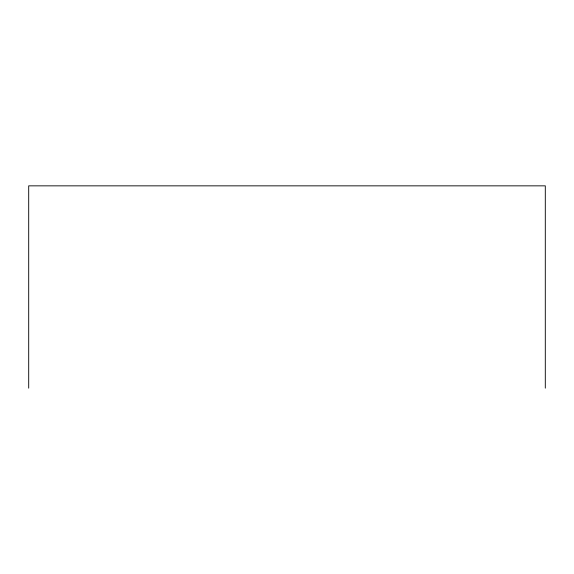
<?xml version="1.0" encoding="UTF-8"?>
<svg xmlns="http://www.w3.org/2000/svg" width="574" height="574" viewBox="0 0 574 574"><rect width="100%" height="100%" fill="white"/><g stroke="black" fill="none" stroke-linecap="round" stroke-linejoin="round"><path stroke-width="0.86" d="M545.3 388.153L545.3 185.847L28.7 185.847L28.7 388.153"/></g></svg>
